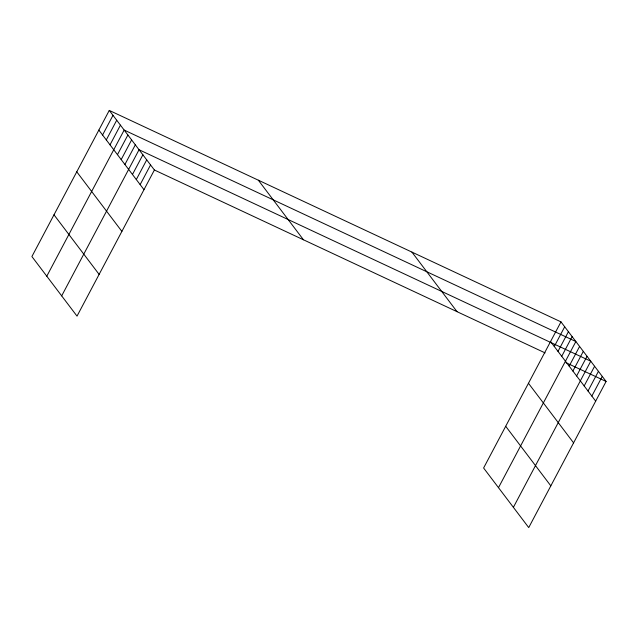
<?xml version="1.0" encoding="UTF-8"?>
<svg xmlns="http://www.w3.org/2000/svg" width="638" height="638" viewBox="0 0 638 638"><rect width="100%" height="100%" fill="white"/><g stroke="black" fill="none" stroke-linecap="round" stroke-linejoin="round"><path stroke-width="0.96" d="M109.273 110.414L31.9 256.54L77.023 316.129L154.396 170.003L109.273 110.414L560.977 321.871L606.1 381.46L528.727 527.586L483.604 467.997L560.977 321.871M102.574 135.001L112.998 115.326M106.299 139.921L116.714 120.239M110.023 144.834L120.438 125.16M46.789 276.206L124.163 130.072L575.867 341.537L498.493 487.663M117.464 154.667L127.887 134.993M121.188 159.58L131.611 139.905M124.912 164.5L135.328 144.826M61.687 295.865L139.052 149.739L590.756 361.204L513.383 507.33M132.473 174.477L142.888 154.803M136.309 179.549L146.724 159.867M140.145 184.613L150.56 164.931M554.278 346.466L564.694 326.792M558.003 351.379L568.418 331.704M561.727 356.299L572.142 336.617M569.168 366.132L579.591 346.45M572.892 371.045L583.307 351.371M576.616 375.957L587.032 356.283M584.177 385.942L594.592 366.268M588.013 391.006L598.428 371.332M591.849 396.07L602.264 376.396M154.396 170.003L545.083 352.894M566.002 362.687L606.1 381.46M550.554 341.545L595.685 401.135M528.463 383.279L573.586 442.868M411.909 252.09L457.039 311.679M505.695 426.272L550.825 485.861M258.334 180.195L303.457 239.784M98.85 130.088L143.981 189.677M76.759 171.813L121.882 231.403M53.991 214.807L99.121 274.396"/></g></svg>
